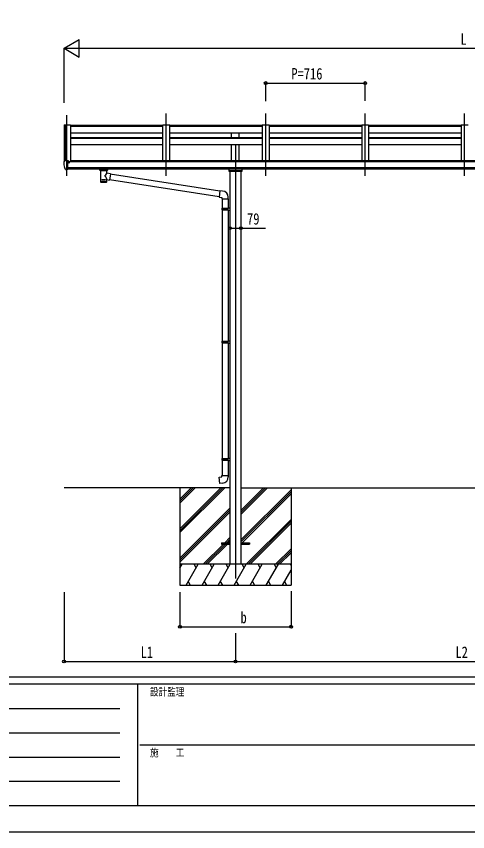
# Model space of a CAD drawing. Units: millimetres, scale not verified. Extents: x -10512 to 10512, y -7425 to 7425.
# Drawn here: x -4134 to -884, y -7425 to -1556 of the extents above; entities that cross this region are included whole.
import ezdxf
from ezdxf.enums import TextEntityAlignment as Align

# ---------------------------------------------------------------- set-up
doc = ezdxf.new("R2010")
doc.units = ezdxf.units.MM
doc.header["$LTSCALE"] = 40
for name, color, linetype in [('0-4_YKK_12', 2, 'Continuous'), ('0-5_YKK_13', 4, 'Continuous'), ('0-6_YKK_A1', 4, 'Continuous'), ('0-7_YKK_D', 6, 'Continuous'), ('0-8_YKK_ZWAK', 7, 'Continuous')]:
    doc.layers.add(name, color=color, linetype=linetype)
doc.styles.add('ＭＳ ゴシック', font='')
doc.styles.get('ＭＳ ゴシック').set_extended_font_data('MS Gothic')

msp = doc.modelspace()

# ---------------------------------------------------------------- linework, layer by layer
at = {"layer": '0-4_YKK_12'}
for p, q in [((-3769.78, -2702.84), (-3769.78, -2266.7)), ((-3053.78, -2702.84), (-3053.78, -2256)), ((-2337.78, -2702.84), (-2337.78, -2256)), ((-1621.78, -2702.84), (-1621.78, -2256)), ((-905.78, -2702.84), (-905.78, -2256)), ((-2555.78, -2477.81), (-2555.78, -5602.4))]:
    msp.add_line(p, q, dxfattribs=at)
at = {"layer": '0-5_YKK_13'}
for p, q in [((-3078.78, -2342.25), (-3744.78, -2342.25)), ((-2362.78, -2342.25), (-3028.78, -2342.25)), ((-1646.78, -2342.25), (-2312.78, -2342.25)), ((-930.78, -2342.25), (-1596.78, -2342.25)), ((-3791.78, -2603.15), (-3791.78, -2603.78)), ((-3784.87, -2594.34), (-3788.93, -2600.15)), ((-3769.78, -2662.28), (-3769.78, -2593.78)), ((-3768.28, -2594.69), (-3769.78, -2594.69)), ((-3763.28, -2603.51), (-3769.78, -2603.11)), ((-3768.28, -2594.69), (-3768.28, -2600.86)), ((-3758.6, -2596.19), (-3768.28, -2595.47)), ((-3768.28, -2598.46), (-3754.28, -2598.52)), ((-3758.8, -2608.69), (-3758.28, -2608.69)), ((-3758.28, -2608.69), (-3757.98, -2608.69)), ((-3757.78, -2598.51), (-3757.78, -2596.61)), ((-3753.28, -2599.63), (-3753.28, -2603.96)), ((-3777.4, -2660.46), (-3787.15, -2645.09)), ((-3771.28, -2662.19), (-3774.99, -2661.96)), ((-3771.28, -2662.19), (-3769.78, -2662.28)), ((-3769.78, -2660.08), (-3769.28, -2660.08)), ((-3769.28, -2660.08), (-3768.78, -2659.08)), ((-3763.28, -2659.08), (-3768.78, -2659.08)), ((-3531.78, -2663.16), (-3531.78, -2657.04)), ((-3527.68, -2667.66), (-3527.69, -2747.95)), ((-3481.88, -2685.23), (-3481.88, -2667.64)), ((-3456.66, -2689.14), (-3481.88, -2685.22)), ((-3477.78, -2663.16), (-3477.78, -2657.04)), ((-3456.66, -2689.14), (-3463.68, -2734.39)), ((-2669.36, -2813.34), (-3456.97, -2691.15)), ((-2599.28, -2664.65), (-2512.28, -2664.65)), ((-3481.86, -2747.95), (-3481.88, -2731.32)), ((-3481.88, -2731.57), (-3463.68, -2734.39)), ((-2673.02, -2855.27), (-3463.41, -2732.65)), ((-2648.36, -2813.29), (-2669.19, -2811.47)), ((-2653.28, -2869.04), (-2607.28, -2869.04)), ((-2651.28, -2869.04), (-2651.28, -2937.5)), ((-2609.28, -2869.04), (-2609.28, -2934.94)), ((-2607.28, -2869.04), (-2607.28, -2858.12)), ((-2611.28, -2935), (-2595.28, -2934.53)), ((-2595.28, -2934.53), (-2595.28, -2952.47)), ((-2653.28, -2939.5), (-2652.28, -2937.5)), ((-2653.28, -2939.5), (-2609.28, -2939.5)), ((-2653.28, -2939.5), (-2653.28, -2947.5)), ((-2653.28, -2947.5), (-2609.28, -2947.5)), ((-2653.28, -2947.5), (-2652.28, -2949.5)), ((-2652.28, -2937.5), (-2609.28, -2937.5)), ((-2652.28, -2949.5), (-2609.28, -2949.5)), ((-2651.28, -2949.5), (-2651.28, -3893.69)), ((-2613.75, -2939.5), (-2614.18, -2937.5)), ((-2611.28, -2937), (-2611.28, -2935)), ((-2611.28, -2937), (-2609.28, -2937)), ((-2611.28, -2952), (-2611.28, -2950)), ((-2611.28, -2952), (-2595.28, -2952.47)), ((-2609.28, -2952.06), (-2609.28, -3891.13)), ((-2653.28, -3895.69), (-2652.28, -3893.69)), ((-2653.28, -3895.69), (-2609.28, -3895.69)), ((-2653.28, -3895.69), (-2653.28, -3903.69)), ((-2653.28, -3903.69), (-2609.28, -3903.69)), ((-2653.28, -3903.69), (-2652.28, -3905.69)), ((-2652.28, -3893.69), (-2609.28, -3893.69)), ((-2652.28, -3905.69), (-2609.28, -3905.69)), ((-2651.28, -3905.69), (-2651.28, -4738.85)), ((-2613.75, -3895.69), (-2614.18, -3893.69)), ((-2611.28, -3891.19), (-2595.28, -3890.72)), ((-2611.28, -3893.19), (-2611.28, -3891.19)), ((-2611.28, -3893.19), (-2609.28, -3893.19)), ((-2611.28, -3908.19), (-2611.28, -3906.19)), ((-2611.28, -3908.19), (-2595.28, -3908.66)), ((-2609.28, -3908.25), (-2609.28, -4736.29)), ((-2595.28, -3890.72), (-2595.28, -3908.66)), ((-2653.28, -4740.85), (-2652.28, -4738.85)), ((-2653.28, -4740.85), (-2609.28, -4740.85)), ((-2653.28, -4740.85), (-2653.28, -4748.85)), ((-2653.28, -4748.85), (-2609.28, -4748.85)), ((-2653.28, -4748.85), (-2652.28, -4750.85)), ((-2652.28, -4738.85), (-2609.28, -4738.85)), ((-2652.28, -4750.85), (-2609.28, -4750.85)), ((-2651.28, -4750.85), (-2651.28, -4860.85)), ((-2613.75, -4740.85), (-2614.18, -4738.85)), ((-2611.28, -4736.35), (-2595.28, -4735.88)), ((-2611.28, -4738.35), (-2611.28, -4736.35)), ((-2611.28, -4738.35), (-2609.28, -4738.35)), ((-2611.28, -4753.35), (-2611.28, -4751.35)), ((-2611.28, -4753.35), (-2595.28, -4753.82)), ((-2609.28, -4753.41), (-2609.28, -4860.85)), ((-2595.28, -4735.88), (-2595.28, -4753.82)), ((-2653.28, -4860.85), (-2607.28, -4860.85)), ((-2653.28, -4870.85), (-2653.28, -4860.85)), ((-2607.28, -4860.85), (-2607.28, -4871.77)), ((-2655.78, -5345.5), (-2655.78, -5354.5)), ((-2655.78, -5345.5), (-2595.28, -5345.5)), ((-2655.78, -5354.5), (-2595.28, -5354.5)), ((-2516.28, -5345.5), (-2455.78, -5345.5)), ((-2516.28, -5354.5), (-2455.78, -5354.5)), ((-2455.78, -5345.5), (-2455.78, -5354.5))]:
    msp.add_line(p, q, dxfattribs=at)
for points in [[(-3769.78, -2593.78), (-3781.78, -2593.78), (-3784.11, -2593.92)], [(-3763.28, -2659.08), (-3763.28, -2600.86), (-3768.28, -2600.86)], [(-3758.6, -2596.19), (-3758.43, -2596.21), (-3758.28, -2596.24), (-3758.13, -2596.28), (-3758.01, -2596.34), (-3757.91, -2596.4), (-3757.84, -2596.46), (-3757.79, -2596.53), (-3757.78, -2596.61)], [(-3757.98, -2607.51), (-3757.98, -2608.69), (-3753.28, -2608.69)], [(-3753.28, -2607.08), (-3753.28, -2608.69), (-3752.8, -2608.69)], [(-3769.78, -2648.39), (-3766.61, -2647.98), (-3763.28, -2647.55)], [(-3531.74, -2663.21), (-3531.76, -2662.86), (-3531.52, -2661.9), (-3531, -2661.02), (-3530.19, -2660.18), (-3529.08, -2659.38), (-3527.68, -2658.65)], [(-3531.74, -2663.1), (-3531.76, -2663.45), (-3531.52, -2664.41), (-3531, -2665.29), (-3530.19, -2666.13), (-3529.08, -2666.93), (-3527.68, -2667.66)], [(-3481.88, -2658.67), (-3481.64, -2658.76), (-3480.29, -2659.5), (-3479.18, -2660.34), (-3478.42, -2661.21), (-3477.96, -2662.11), (-3477.79, -2662.99)], [(-3481.88, -2667.64), (-3481.64, -2667.55), (-3480.29, -2666.81), (-3479.18, -2665.97), (-3478.42, -2665.1), (-3477.96, -2664.2), (-3477.79, -2663.32)], [(-2509.28, -2657.32), (-2509.28, -2673.91), (-2602.28, -2673.91), (-2602.28, -2657.32)], [(-2669.19, -2811.47), (-2673.2, -2857.29), (-2653.28, -2859.04), (-2653.28, -2869.04)], [(-2613.75, -2939.5), (-2613.75, -2947.5), (-2614.18, -2949.5)], [(-2611.28, -2950), (-2609.28, -2950), (-2609.28, -2937)], [(-2613.75, -3895.69), (-2613.75, -3903.69), (-2614.18, -3905.69)], [(-2611.28, -3906.19), (-2609.28, -3906.19), (-2609.28, -3893.19)], [(-2613.75, -4740.85), (-2613.75, -4748.85), (-2614.18, -4750.85)], [(-2611.28, -4751.35), (-2609.28, -4751.35), (-2609.28, -4738.35)], [(-2648.36, -4916.59), (-2669.19, -4918.42), (-2673.2, -4872.59), (-2653.28, -4870.85)]]:
    msp.add_lwpolyline(points, dxfattribs=at)
for centre, radius, start, end in [((-3788.78, -2603.15), 3, 93, 180), ((-3599.29, -2603.77), 192.49, 180.0008, 192.1233), ((-3784.05, -2594.92), 1, 93.5, 145), ((-3755.78, -2608.69), 2.5, 151.64236, 180), ((-3755.78, -2608.69), 2.5, 0, 151.64236), ((-3784.55, -2643.59), 3, 191.83348, 210), ((-3774.8, -2658.96), 3, 210, 266.5), ((-3514.71, -2708.37), 51.38, 92.46126, 104.61963), ((-3494.82, -2708.37), 51.38, 75.38037, 87.53874), ((-2652.28, -2858.12), 45, 0, 85), ((-2652.28, -4871.77), 45, 275, 0)]:
    msp.add_arc(centre, radius, start, end, dxfattribs=at)
for centre, major_axis, ratio, start_param, end_param in [((-3754.28, -2599.62), (-0.02, 1.1), 0.906239, 4.6917496, 6.2625459), ((-3504.78, -2668.85), (-22.91, -0.42), 0.072511, 4.711586, 6.2823824), ((-3504.75, -2667.22), (-22.91, -0.42), 0.072511, 4.711586, 6.2823824), ((-3504.8, -2667.23), (22.92, -0.42), 0.07247, 0.0008089, 1.5716053), ((-3504.8, -2668.85), (22.92, -0.42), 0.07247, 0.0008089, 1.5716053), ((-3502.22, -2707.42), (20.32, 22.25), 0.045535, 4.9756507, 6.2441899), ((-3493.78, -2663.16), (16, 0), 0.361356, 0, 0.0194874), ((-3493.78, -2663.16), (16, 0), 0.361356, 6.2636979, 6.2831853), ((-3504.78, -2747.95), (22.92, 0), 0.101955, 6.2829723, 9.4248207), ((-3504.78, -2747.95), (22.92, 0), 0.101955, 3.1415499, 6.2833984), ((-3504.78, -2735.51), (22.91, 0), 0.122865, 6.2831853, 9.424778), ((-3504.78, -2704.78), (-22.81, 26.62), 0.234429, 3.1563334, 4.5976381)]:
    msp.add_ellipse(centre, major_axis=major_axis, ratio=ratio, start_param=start_param, end_param=end_param, dxfattribs=at)
at = {"layer": '0-6_YKK_A1'}
for p, q in [((-3789.77, -2337.47), (-3789.78, -2600.32)), ((-3788.83, -2336.59), (-3780.99, -2336.18)), ((-3780.78, -2336.26), (-3780.78, -2593.78)), ((-3780.7, -2336.37), (-3780.08, -2337.99)), ((-3744.78, -2336.17), (-3744.78, -2603.96)), ((-3078.78, -2597.25), (-3078.78, -2336.17)), ((-3078.78, -2336.17), (-3028.78, -2336.17)), ((-3028.78, -2597.25), (-3028.78, -2336.17)), ((-2362.78, -2336.17), (-2362.78, -2597.25)), ((-2362.78, -2336.17), (-2312.78, -2336.17)), ((-2312.78, -2336.17), (-2312.78, -2597.25)), ((-1646.78, -2336.17), (-1646.78, -2597.25)), ((-1646.78, -2336.17), (-1596.78, -2336.17)), ((-1596.78, -2336.17), (-1596.78, -2597.25)), ((-930.78, -2336.17), (-930.78, -2597.25)), ((-930.78, -2336.17), (-880.78, -2336.17)), ((-3078.78, -2349.05), (-3744.78, -2349.05)), ((-3744.78, -2394.05), (-3078.78, -2394.05)), ((-2362.78, -2349.05), (-3028.78, -2349.05)), ((-3028.78, -2394.05), (-2362.78, -2394.05)), ((-2583.28, -2427.47), (-2583.28, -2394.05)), ((-2583.28, -2394.05), (-2528.28, -2394.05)), ((-2528.28, -2427.47), (-2528.28, -2394.05)), ((-1646.78, -2349.05), (-2312.78, -2349.05)), ((-2312.78, -2394.05), (-1646.78, -2394.05)), ((-930.78, -2349.05), (-1596.78, -2349.05)), ((-1596.78, -2394.05), (-930.78, -2394.05)), ((-3744.78, -2427.47), (-3078.78, -2427.47)), ((-3744.78, -2433.75), (-3078.78, -2433.75)), ((-3028.78, -2427.47), (-2362.78, -2427.47)), ((-3028.78, -2433.75), (-2362.78, -2433.75)), ((-2312.78, -2427.47), (-1646.78, -2427.47)), ((-2312.78, -2433.75), (-1646.78, -2433.75)), ((-1596.78, -2427.47), (-930.78, -2427.47)), ((-1596.78, -2433.75), (-930.78, -2433.75)), ((-3744.78, -2477.54), (-3078.78, -2477.54)), ((-3028.78, -2477.54), (-2362.78, -2477.54)), ((-2583.28, -2597.25), (-2583.28, -2477.54)), ((-2528.28, -2597.25), (-2528.28, -2477.54)), ((-2312.78, -2477.54), (-1646.78, -2477.54)), ((-1596.78, -2477.54), (-930.78, -2477.54)), ((1951.72, -2603.96), (-3763.28, -2603.96)), ((-3739.78, -2603.96), (-3739.78, -2597.25)), ((1928.22, -2597.25), (-3739.78, -2597.25)), ((-3763.28, -2645.18), (1951.72, -2645.18)), ((1951.72, -2657.04), (-3763.28, -2656.95)), ((-2595.28, -2673.91), (-2595.28, -5500)), ((-2516.28, -2673.91), (-2516.28, -5500)), ((-2595.28, -4950), (-3789.78, -4950)), ((-2955.78, -4950), (-2955.78, -5650)), ((-2955.78, -5244.18), (-2661.6, -4950)), ((-2955.78, -5258.32), (-2647.46, -4950)), ((-2955.78, -5272.46), (-2633.31, -4950)), ((-2955.78, -5060.33), (-2845.45, -4950)), ((-2955.78, -5046.19), (-2859.59, -4950)), ((-2955.78, -5032.05), (-2873.73, -4950)), ((-2516.28, -4950), (704.72, -4950)), ((-2516.28, -5141.33), (-2324.95, -4950)), ((-2516.28, -5127.19), (-2339.09, -4950)), ((-2516.28, -5113.05), (-2353.23, -4950)), ((-2516.28, -5325.18), (-2155.78, -4964.68)), ((-2516.28, -5339.32), (-2155.78, -4978.82)), ((-2155.78, -4950), (-2155.78, -5650)), ((-2508.32, -5345.5), (-2155.78, -4992.96)), ((-2955.78, -5456.31), (-2595.28, -5095.81)), ((-2955.78, -5470.45), (-2595.28, -5109.95)), ((-2955.78, -5484.59), (-2595.28, -5124.09)), ((-2478.97, -5500), (-2155.78, -5176.81)), ((-2464.83, -5500), (-2155.78, -5190.95)), ((-2450.68, -5500), (-2155.78, -5205.09)), ((-2632.84, -5345.5), (-2595.28, -5307.94)), ((-2618.69, -5345.5), (-2595.28, -5322.08)), ((-2604.55, -5345.5), (-2595.28, -5336.23)), ((-2787.34, -5500), (-2641.84, -5354.5)), ((-2773.19, -5500), (-2627.69, -5354.5)), ((-2759.05, -5500), (-2613.55, -5354.5)), ((-2266.84, -5500), (-2155.78, -5388.94)), ((-2252.69, -5500), (-2155.78, -5403.08)), ((-2238.55, -5500), (-2155.78, -5417.23)), ((-2155.78, -5500), (-2955.78, -5500)), ((-2955.78, -5527.5), (-2939.9, -5500)), ((-2911.03, -5650), (-2824.43, -5500)), ((-2839.43, -5525.98), (-2854.43, -5500)), ((-2795.56, -5650), (-2708.96, -5500)), ((-2723.96, -5525.98), (-2738.96, -5500)), ((-2680.09, -5650), (-2593.49, -5500)), ((-2608.49, -5525.98), (-2623.49, -5500)), ((-2564.62, -5650), (-2478.02, -5500)), ((-2493.02, -5525.98), (-2508.02, -5500)), ((-2449.15, -5650), (-2362.55, -5500)), ((-2377.55, -5525.98), (-2392.55, -5500)), ((-2333.68, -5650), (-2247.08, -5500)), ((-2277.08, -5500), (-2262.08, -5525.98)), ((-2161.61, -5500), (-2155.78, -5510.1)), ((-2218.21, -5650), (-2155.78, -5541.86)), ((-2896.03, -5624.02), (-2881.03, -5650)), ((-2780.56, -5624.02), (-2765.56, -5650)), ((-2665.09, -5624.02), (-2650.09, -5650)), ((-2549.62, -5624.02), (-2534.62, -5650)), ((-2434.15, -5624.02), (-2419.15, -5650)), ((-2318.68, -5624.02), (-2303.68, -5650)), ((-2203.21, -5624.02), (-2188.21, -5650)), ((-2955.78, -5650), (-2155.78, -5650))]:
    msp.add_line(p, q, dxfattribs=at)
msp.add_lwpolyline([(-3780.08, -2593.78), (-3780.08, -2336.17), (-3744.78, -2336.17)], dxfattribs=at)
msp.add_circle((-3755.8, -2608.69), 3, dxfattribs=at)
for centre, radius, start, end in [((-3788.78, -2337.59), 1, 93, 173.32986), ((-3780.98, -2336.48), 0.301, 21.06327, 92.86679)]:
    msp.add_arc(centre, radius, start, end, dxfattribs=at)
at = {"layer": '0-7_YKK_D'}
for p, q in [((-3789.78, -1786.17), (-3681.52, -1723.67)), ((-3681.52, -1848.67), (-3681.52, -1723.67)), ((-3789.78, -2179.49), (-3789.78, -1785.17)), ((-3789.78, -1786.17), (-3681.52, -1848.67)), ((-3789.78, -1786.17), (-3573.27, -1786.17)), ((-3664.78, -1786.17), (1853.22, -1786.17)), ((-2337.78, -2166.53), (-2337.78, -2035.17)), ((-2337.78, -2036.17), (-1621.78, -2036.17)), ((-1621.78, -2163.65), (-1621.78, -2035.17)), ((-3789.78, -5700), (-3789.78, -6201)), ((-2955.78, -5700.02), (-2955.78, -5951)), ((-2155.78, -5694.46), (-2155.78, -5951)), ((-2955.78, -5950), (-2155.78, -5950)), ((-2555.78, -5995.33), (-2555.78, -6201)), ((-2555.78, -5995.33), (-2555.78, -6201)), ((-3789.78, -6200), (-2555.78, -6200)), ((-2555.78, -6200), (744.22, -6200))]:
    msp.add_line(p, q, dxfattribs=at)
msp.add_lwpolyline([(-2595.28, -3080.76), (-2516.28, -3080.76), (-2339.78, -3080.76)], dxfattribs=at)
for centre in [(-2337.78, -2036.17), (-1621.78, -2036.17), (-2595.28, -3080.76), (-2516.28, -3080.76), (-2955.78, -5950), (-2155.78, -5950), (-3789.78, -6200), (-2555.78, -6200), (-2555.78, -6200)]:
    msp.add_circle(centre, 10.62, dxfattribs=at)
at = {"layer": '0-8_YKK_ZWAK'}
for p, q in [((9737.55, -6312.5), (-9762.45, -6312.5)), ((-3262.45, -6362.5), (-9762.45, -6362.5)), ((-3262.45, -6362.5), (-3262.45, -7237.5)), ((-12.45, -6362.5), (-3262.45, -6362.5)), ((-9656.2, -6537.5), (-3387.45, -6537.5)), ((-9656.2, -6712.5), (-3387.45, -6712.5)), ((-3243.7, -6800), (-12.45, -6800)), ((-9656.2, -6887.5), (-3387.45, -6887.5)), ((-9656.2, -7062.5), (-3387.45, -7062.5)), ((-9762.45, -7237.5), (-3262.45, -7237.5)), ((-3262.45, -7237.5), (-12.45, -7237.5))]:
    msp.add_line(p, q, dxfattribs=at)
msp.add_lwpolyline([(-10512.5, -7425), (10512.5, -7425), (10512.5, 7425), (-10512.5, 7425)], close=True, dxfattribs=at)

# ---------------------------------------------------------------- texts
at = {"layer": '0-7_YKK_D', "style": 'ＭＳ ゴシック', "width": 0.8}
for s, p in [('L', (-935.78, -1785.17)), ('P=716', (-2153.78, -2035.17)), ('79', (-2472.78, -3079.76)), ('b', (-2519.53, -5949)), ('L1', (-3238.78, -6199)), ('L2', (-971.78, -6199))]:
    msp.add_text(s, height=82.48, dxfattribs=at).set_placement(p, align=Align.BOTTOM_LEFT)
at = {"layer": '0-8_YKK_ZWAK', "style": 'ＭＳ ゴシック', "width": 0.8}
for s, p in [('設計監理', (-3170.78, -6462.5)), ('施\u3000\u3000工', (-3170.78, -6900))]:
    msp.add_text(s, height=54.99, dxfattribs=at).set_placement(p, align=Align.BOTTOM_LEFT)

doc.saveas('drawing.dxf')
